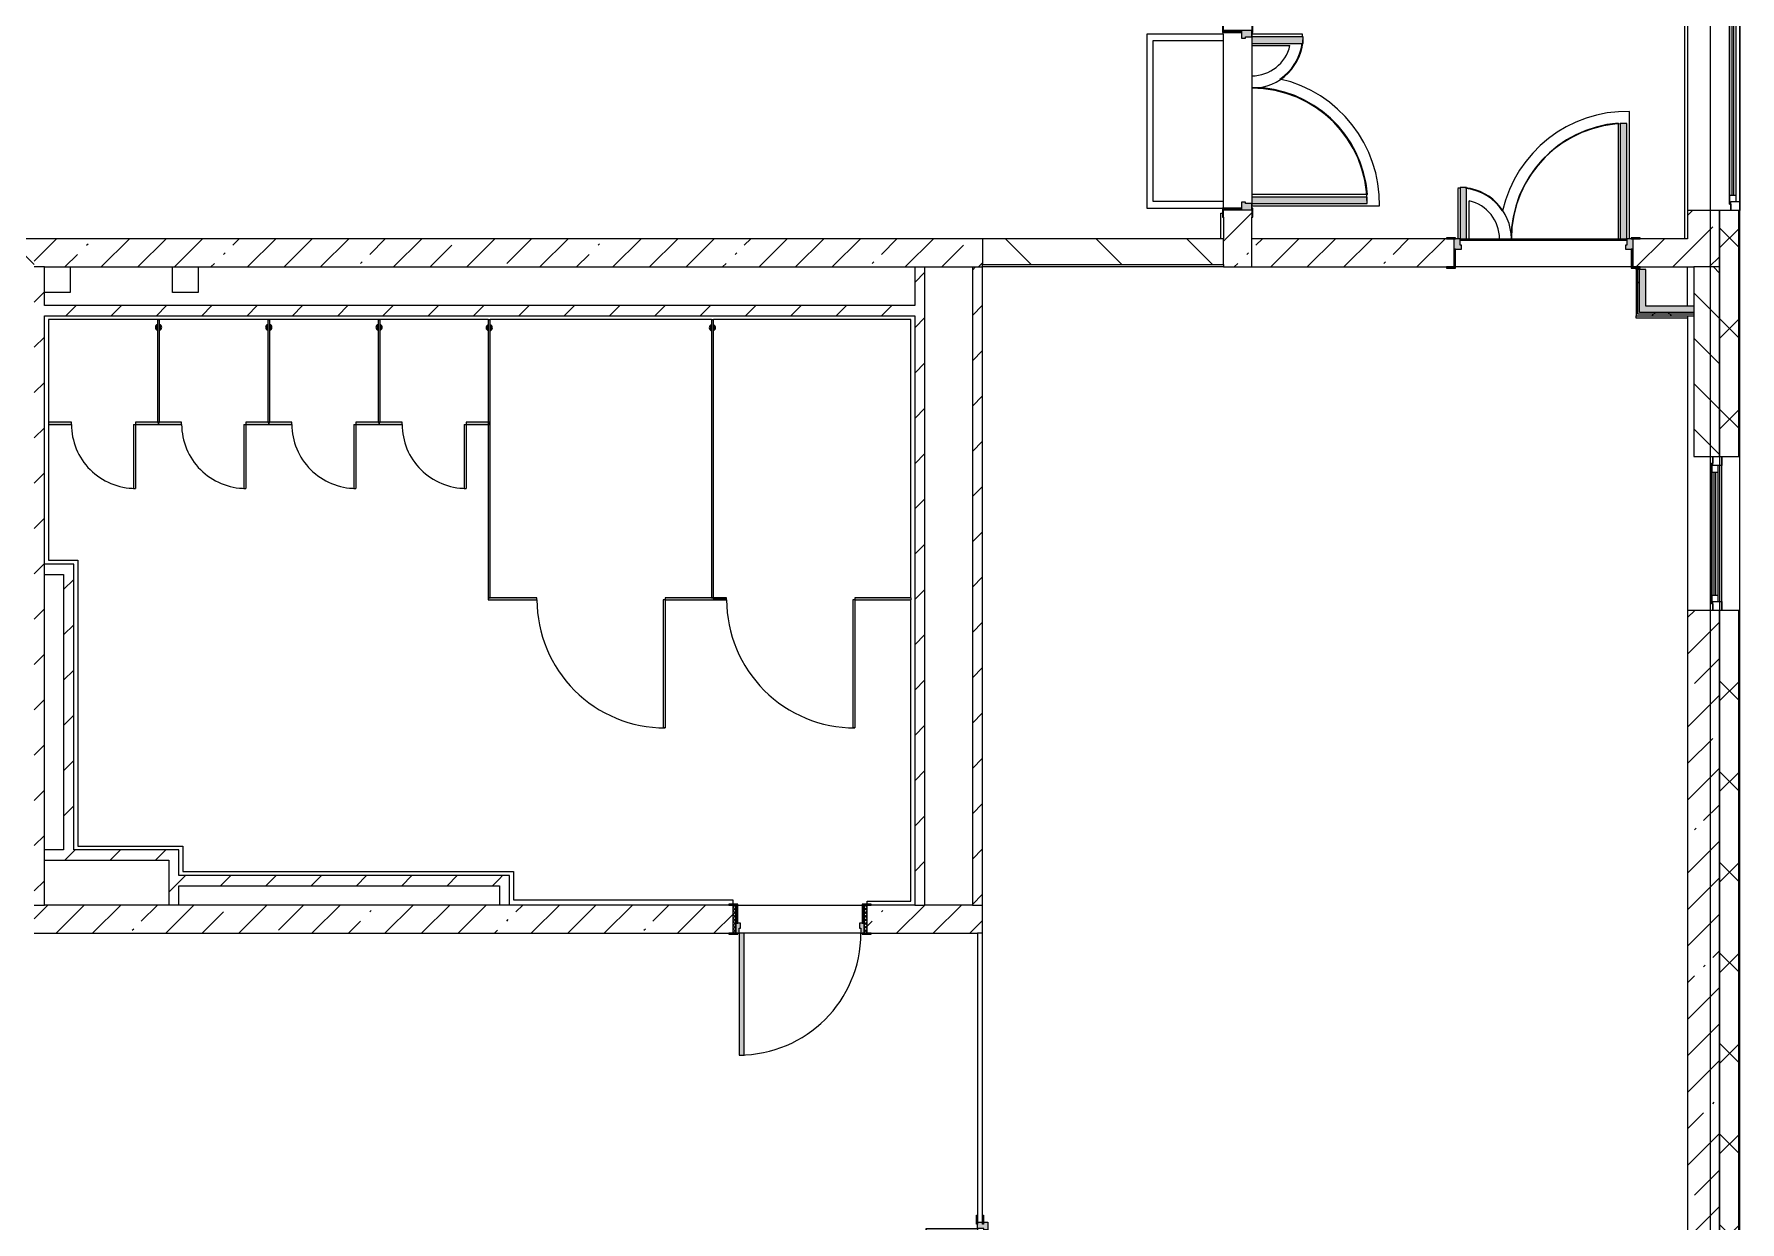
# Model space of a CAD drawing. Header units: millimetres. Extents: x 2623 to 216772, y -8553 to 29000.
# Drawn here: x 201692 to 215000, y 2927 to 12198 of the extents above; entities that cross this region are included whole.
import ezdxf

# ---------------------------------------------------------------- set-up
doc = ezdxf.new("R2010")
doc.units = ezdxf.units.MM
doc.linetypes.add('Осевая', pattern=[3175, 635, -476.25, 1587.5, -476.25])
for name, color, linetype, lineweight, true_color in [('A-DOOR-3', 7, 'Continuous', 5, 0xaaaaaa), ('A-DOOR-4', 7, 'Continuous', 5, 0xe2e2e2), ('A-DOOR-FRAM-3', 7, 'Continuous', 5, 0xe2e2e2), ('A-DOOR-FRAM-4', 7, 'Continuous', 5, 0xaaaaaa), ('A-FLOR-3', 7, 'Continuous', 5, 0xaaaaaa), ('A-GENM-4', 7, 'Continuous', 5, 0xe2ddcd), ('I-WALL-2', 7, 'Continuous', 9, 0xe7e7e7)]:
    doc.layers.add(name, color=color, linetype=linetype, lineweight=lineweight, true_color=true_color)
for name, color, linetype, lineweight in [('A-DOOR-7', 7, 'Continuous', 5), ('A-GENM-1', 7, 'Continuous', 5), ('A-GLAZ-1', 7, 'Continuous', 5), ('A-WALL', 7, 'Continuous', 9), ('A-WALL-3', 7, 'Continuous', 5), ('I-WALL-4', 7, 'Continuous', 5), ('Оси', 7, 'Continuous', 9), ('Оси-2', 7, 'Осевая', 9)]:
    doc.layers.add(name, color=color, linetype=linetype, lineweight=lineweight)
pattern_1 = [(45, (89762.2, 0), (-176.7767, 176.7767), [])]
pattern_2 = [(45, (89762.2, 0), (-285.1231, 285.1231), []), (45, (90047.3, 0), (-285.1231, 285.1231), [504.031, -100.806, 16.764, -84.042])]
pattern_3 = [(45, (89762.2, 0), (-530.33, 530.33), []), (135, (89762.2, 0), (-530.33, -530.33), [])]

# ---------------------------------------------------------------- blocks, each defined once
blk = doc.blocks.new('120_Окно_СКБ_1Ст - 120_Окно_СКБ_1Ст 1200х2500_h_ с форточкой 3-24161067-3_1_2_птичка')
at = {"layer": 'A-GLAZ-1'}
for p, q in [((-600, -127), (-600, -57)), ((-600, -57), (-530, -57)), ((600, -57), (-600, -57)), ((-530, -127), (-600, -127)), ((-600, -127), (-550, -127)), ((-530, -127), (-550, -127)), ((-550, -127), (-550, -137)), ((-530, -57), (-530, -127)), ((530, -87), (-530, -87)), ((-530, -87), (-530, -127)), ((-480, -137), (-480, -87)), ((-480, -107), (480, -107)), ((480, -117), (-480, -117)), ((480, -137), (480, -87)), ((530, -127), (530, -57)), ((530, -57), (600, -57)), ((530, -127), (530, -87)), ((600, -127), (530, -127)), ((550, -127), (530, -127)), ((550, -127), (600, -127)), ((550, -137), (550, -127)), ((600, -57), (600, -127)), ((-550, -137), (550, -137)), ((550, -137), (-550, -137))]:
    blk.add_line(p, q, dxfattribs=at)
blk = doc.blocks.new('110_Дверь_СКБ_2Ст - Д-5_п_ Из игровой в коридор-32679362-3_1_2_птичка')
at = {"layer": 'A-DOOR-4'}
for points in [[(612.5, 110), (662.5, 110), (662.5, 1010), (612.5, 1010), (612.5, 152.6)], [(-637.5, 110), (-587.5, 110), (-587.5, 510), (-637.5, 510)], [(712.5, -110), (712.5, 30), (697.5, 30), (697.5, -110)]]:
    blk.add_hatch(color=256, dxfattribs=at).paths.add_polyline_path(points)
h = blk.add_hatch(color=256, dxfattribs=at)
h.paths.add_polyline_path([(652.5, 30), (712.5, 30), (712.5, 110), (662.5, 110), (662.5, 60), (652.5, 60)])
h.paths.add_polyline_path([(-687.5, 30), (-627.5, 30), (-627.5, 60), (-637.5, 60), (-637.5, 110), (-687.5, 110)])
at = {"layer": 'A-DOOR-FRAM-3'}
for points in [[(-672.5, 110), (-672.5, 118), (-742.5, 118), (-742.5, 110)], [(-672.5, -110), (-672.5, 30), (-687.5, 30), (-687.5, -110)], [(767.5, 110), (767.5, 118), (697.5, 118), (697.5, 110), (761.2, 110)], [(-672.5, -118), (-672.5, -110), (-742.5, -110), (-742.5, -118)], [(767.5, -118), (767.5, -110), (697.5, -110), (697.5, -118), (761.2, -118)]]:
    blk.add_hatch(color=256, dxfattribs=at).paths.add_polyline_path(points)
at = {"layer": 'A-DOOR-3'}
for p, q in [((662.5, 1010), (612.5, 1010)), ((612.5, 1010), (612.5, 110)), ((662.5, 110), (662.5, 1010)), ((-637.5, 510), (-637.5, 110)), ((-587.5, 510), (-637.5, 510)), ((-587.5, 110), (-587.5, 510)), ((-637.5, 110), (-587.5, 110)), ((612.5, 110), (662.5, 110))]:
    blk.add_line(p, q, dxfattribs=at)
for centre, radius, start, end in [((662.5, 110), 900, 90, 180), ((-637.5, 110), 400, 360, 90)]:
    blk.add_arc(centre, radius, start, end, dxfattribs=at)
at = {"layer": 'A-DOOR-FRAM-4'}
for p, q in [((-672.5, 118), (-742.5, 118)), ((-742.5, 118), (-742.5, 110)), ((-742.5, 110), (-672.5, 110)), ((-637.5, 110), (-687.5, 110)), ((-687.5, 110), (-687.5, 30)), ((-687.5, 30), (-627.5, 30)), ((-672.5, 30), (-687.5, 30)), ((-687.5, 30), (-687.5, -110)), ((-672.5, 110), (-672.5, 118)), ((-672.5, -110), (-672.5, 30)), ((-637.5, 60), (-637.5, 110)), ((-627.5, 60), (-637.5, 60)), ((-627.5, 30), (-627.5, 60)), ((662.5, 60), (652.5, 60)), ((652.5, 60), (652.5, 30)), ((652.5, 30), (712.5, 30)), ((662.5, 110), (662.5, 60)), ((712.5, 110), (662.5, 110)), ((767.5, 118), (697.5, 118)), ((697.5, 118), (697.5, 110)), ((697.5, 110), (767.5, 110)), ((712.5, 30), (697.5, 30)), ((697.5, 30), (697.5, -110)), ((712.5, 30), (712.5, 110)), ((712.5, -110), (712.5, 30)), ((767.5, 110), (767.5, 118)), ((-672.5, -110), (-742.5, -110)), ((-742.5, -110), (-742.5, -118)), ((-742.5, -118), (-672.5, -118)), ((-687.5, -110), (-672.5, -110)), ((-672.5, -118), (-672.5, -110)), ((697.5, -110), (712.5, -110)), ((767.5, -110), (697.5, -110)), ((697.5, -110), (697.5, -118)), ((697.5, -118), (767.5, -118)), ((767.5, -118), (767.5, -110))]:
    blk.add_line(p, q, dxfattribs=at)
blk = doc.blocks.new('110_Дверь_СКБ_2Ст - Д-1_л_Лестничная клетка EIS60 2-32142534-3_1_2_птичка')
at = {"layer": 'A-DOOR-4'}
for points in [[(612, 110), (662, 110), (662, 1010), (612, 1010), (612, 603)], [(-588, 110), (-588, 510), (-638, 510), (-638, 110)], [(712, -110), (712, 30), (698, 25), (698, -110)]]:
    blk.add_hatch(color=256, dxfattribs=at).paths.add_polyline_path(points)
h = blk.add_hatch(color=256, dxfattribs=at)
h.paths.add_polyline_path([(652, 30), (712, 30), (712, 110), (662, 110), (662, 60), (652, 60)])
h.paths.add_polyline_path([(-688, 30), (-628, 30), (-628, 60), (-638, 60), (-638, 110), (-688, 110)])
at = {"layer": 'A-DOOR-FRAM-3'}
for points in [[(-672, 110), (-672, 118), (-742, 118), (-742, 110)], [(-672, -110), (-672, 30), (-688, 25), (-688, -110)], [(768, 110), (768, 118), (698, 118), (698, 110)], [(-672, -118), (-672, -110), (-742, -110), (-742, -118)], [(768, -118), (768, -110), (698, -110), (698, -118)]]:
    blk.add_hatch(color=256, dxfattribs=at).paths.add_polyline_path(points)
at = {"layer": 'A-DOOR-3'}
for p, q in [((662, 1010), (612, 1010)), ((612, 1010), (612, 110)), ((662, 110), (662, 1010)), ((-638, 510), (-638, 110)), ((-588, 510), (-638, 510)), ((-588, 110), (-588, 510)), ((-638, 110), (-588, 110)), ((612, 110), (662, 110))]:
    blk.add_line(p, q, dxfattribs=at)
for centre, radius, start, end in [((662, 110), 900, 90, 180), ((-638, 110), 400, 360, 90)]:
    blk.add_arc(centre, radius, start, end, dxfattribs=at)
at = {"layer": 'A-DOOR-FRAM-4'}
for p, q in [((-672, 118), (-742, 118)), ((-742, 118), (-742, 110)), ((-742, 110), (-672, 110)), ((-638, 110), (-688, 110)), ((-688, 110), (-688, 30)), ((-688, 30), (-628, 30)), ((-672, 30), (-688, 30)), ((-688, 30), (-688, -110)), ((-672, 110), (-672, 118)), ((-672, -110), (-672, 30)), ((-638, 60), (-638, 110)), ((-628, 60), (-638, 60)), ((-628, 30), (-628, 60)), ((662, 60), (652, 60)), ((652, 60), (652, 30)), ((652, 30), (712, 30)), ((662, 110), (662, 60)), ((712, 110), (662, 110)), ((768, 118), (698, 118)), ((698, 118), (698, 110)), ((698, 110), (768, 110)), ((712, 30), (698, 30)), ((698, 30), (698, -110)), ((712, 30), (712, 110)), ((712, -110), (712, 30)), ((768, 110), (768, 118)), ((-672, -110), (-742, -110)), ((-742, -110), (-742, -118)), ((-742, -118), (-672, -118)), ((-688, -110), (-672, -110)), ((-672, -118), (-672, -110)), ((698, -110), (712, -110)), ((768, -110), (698, -110)), ((698, -110), (698, -118)), ((698, -118), (768, -118)), ((768, -118), (768, -110))]:
    blk.add_line(p, q, dxfattribs=at)
blk = doc.blocks.new('110_Дверь_СКБ_1Ст_Внутренняя1 - Д-7а_л__950x2100h_Туалет-V122-3_1_2_птичка')
at = {"layer": 'A-DOOR-3'}
h = blk.add_hatch(dxfattribs=at)
h.set_pattern_fill('FP_128', color=256, style=0, pattern_type=2)
h.set_pattern_definition([(135, (1776.41, 174.685), (-14.14214, -14.14214), []), (225, (1776.41, 174.685), (14.14214, -14.14214), [])])
h.paths.add_polyline_path([(537.5, 110), (512.5, 110), (512.5, -110), (537.5, -110)])
at = {"layer": 'A-DOOR-4'}
h = blk.add_hatch(color=256, dxfattribs=at)
h.paths.add_polyline_path([(-487.5, 110), (-487.5, 30), (-452.5, 30), (-452.5, 70), (-462.5, 70), (-462.5, 110), (-476.9, 110)])
h.paths.add_polyline_path([(512.5, 110), (487.5, 110), (487.5, 70), (477.5, 70), (477.5, 30), (512.5, 30)])
at = {"layer": 'A-DOOR-FRAM-3'}
for points in [[(447.5, 1060), (447.5, 110), (487.5, 110), (487.5, 1060)], [(-472.5, 118), (-542.5, 118), (-542.5, 110), (-472.5, 110)], [(-476.9, 30), (-487.5, 30), (-487.5, -110), (-472.5, -110), (-472.5, 30)], [(567.5, 118), (497.5, 118), (497.5, 110), (567.5, 110)], [(512.5, 30), (497.5, 30), (497.5, -110), (512.5, -110)], [(-472.5, -110), (-542.5, -110), (-542.5, -118), (-472.5, -118)], [(567.5, -110), (497.5, -110), (497.5, -118), (567.5, -118)]]:
    blk.add_hatch(color=256, dxfattribs=at).paths.add_polyline_path(points)
at = {"layer": 'A-DOOR-FRAM-4'}
h = blk.add_hatch(dxfattribs=at)
h.set_pattern_fill('FP_129', color=256, style=0, pattern_type=2)
h.set_pattern_definition([(45, (-346.384, 174.685), (-14.1421, 14.1421), []), (135, (-346.384, 174.685), (-14.1421, -14.1421), [])])
h.paths.add_polyline_path([(-487.5, 110), (-512.5, 110), (-512.5, -110), (-487.5, -110)])
at = {"layer": 'A-DOOR-3'}
for p, q in [((487.5, 1060), (447.5, 1060)), ((447.5, 1060), (447.5, 110)), ((487.5, 110), (487.5, 1060)), ((447.5, 110), (487.5, 110))]:
    blk.add_line(p, q, dxfattribs=at)
blk.add_arc((487.5, 110), 950, 90, 180, dxfattribs=at)
at = {"layer": 'A-DOOR-FRAM-4'}
for p, q in [((-472.5, 118), (-542.5, 118)), ((-542.5, 118), (-542.5, 110)), ((-542.5, 110), (-472.5, 110)), ((-487.5, 110), (-512.5, 110)), ((-512.5, 110), (-512.5, -110)), ((-462.5, 110), (-487.5, 110)), ((-487.5, 110), (-487.5, 30)), ((-487.5, -110), (-487.5, 110)), ((-472.5, 110), (-487.5, 110)), ((-487.5, 110), (-487.5, 109)), ((-487.5, 109), (-472.5, 109)), ((-487.5, 30), (-452.5, 30)), ((-472.5, 30), (-487.5, 30)), ((-487.5, 30), (-487.5, -110)), ((-472.5, 110), (-472.5, 118)), ((-472.5, 109), (-472.5, 110)), ((-472.5, -110), (-472.5, 30)), ((-462.5, 70), (-462.5, 110)), ((-452.5, 70), (-462.5, 70)), ((-452.5, 30), (-452.5, 70)), ((487.5, 70), (477.5, 70)), ((477.5, 70), (477.5, 30)), ((477.5, 30), (512.5, 30)), ((487.5, 110), (487.5, 70)), ((512.5, 110), (487.5, 110)), ((567.5, 118), (497.5, 118)), ((497.5, 118), (497.5, 110)), ((512.5, 110), (497.5, 110)), ((497.5, 110), (497.5, 109)), ((497.5, 110), (567.5, 110)), ((497.5, 109), (512.5, 109)), ((512.5, 30), (497.5, 30)), ((497.5, 30), (497.5, -110)), ((512.5, 30), (512.5, 110)), ((537.5, 110), (512.5, 110)), ((512.5, 110), (512.5, -110)), ((512.5, 109), (512.5, 110)), ((512.5, -110), (512.5, 30)), ((537.5, -110), (537.5, 110)), ((567.5, 110), (567.5, 118)), ((-472.5, -110), (-542.5, -110)), ((-542.5, -110), (-542.5, -118)), ((-542.5, -118), (-472.5, -118)), ((-512.5, -110), (-487.5, -110)), ((-487.5, -110), (-472.5, -110)), ((-472.5, -118), (-472.5, -110)), ((497.5, -110), (512.5, -110)), ((567.5, -110), (497.5, -110)), ((497.5, -110), (497.5, -118)), ((497.5, -118), (567.5, -118)), ((512.5, -110), (537.5, -110)), ((567.5, -118), (567.5, -110))]:
    blk.add_line(p, q, dxfattribs=at)
blk = doc.blocks.new('120_Окно_СКБ_2Ст_Фрамуга сверху - 120_Окно_СКБ_2Ст_2300х2500_h_ ДОО 2-24160916-3_1_2_птичка')
at = {"layer": 'A-GLAZ-1'}
for p, q in [((-1150, 13), (-1150, 83)), ((-1150, 83), (-1080, 83)), ((1150, 83), (-1150, 83)), ((-1080, 13), (-1150, 13)), ((-1150, 13), (-540, 13)), ((-1080, 83), (-1080, 13)), ((-1080, 83), (1080, 83)), ((-590, 53), (-1080, 53)), ((-590, 43), (-1080, 43)), ((-1080, 13), (-540, 13)), ((-590, 13), (-590, 83)), ((-590, 83), (-520, 83)), ((-520, 13), (-590, 13)), ((-520, 13), (-540, 13)), ((-540, 13), (-540, 3)), ((-540, 3), (1100, 3)), ((1100, 3), (-540, 3)), ((-520, 83), (-520, 13)), ((1080, 53), (-520, 53)), ((-520, 53), (-520, 13)), ((-470, 3), (-470, 53)), ((-470, 33), (1030, 33)), ((1030, 23), (-470, 23)), ((1030, 3), (1030, 53)), ((1080, 13), (1080, 83)), ((1080, 83), (1150, 83)), ((1080, 13), (1080, 53)), ((1150, 13), (1080, 13)), ((1100, 13), (1080, 13)), ((1100, 13), (1150, 13)), ((1100, 3), (1100, 13)), ((1150, 83), (1150, 13))]:
    blk.add_line(p, q, dxfattribs=at)
blk = doc.blocks.new('131_Сантехническая перегородка_Дверь 5 - СД-1-V235-3_1_2_птичка')
at = {"layer": 'A-GENM-4'}
for points in [[(70, 8), (70, -8), (250, -8), (250, 8)], [(750, 8), (750, -8), (930, -8), (930, 8)]]:
    blk.add_hatch(color=256, dxfattribs=at).paths.add_polyline_path(points)
at = {"layer": 'A-DOOR-7'}
for p, q in [((266, 508), (250, 508)), ((250, 8), (250, 508)), ((266, 8), (266, 508)), ((266, 8), (250, 8))]:
    blk.add_line(p, q, dxfattribs=at)
blk.add_arc((250, 8), 500, 360, 90, dxfattribs=at)
at = {"layer": 'A-GENM-1'}
for p, q in [((250, 8), (70, 8)), ((70, 8), (70, -8)), ((250, -8), (250, 8)), ((930, 8), (750, 8)), ((750, 8), (750, -8)), ((930, -8), (930, 8)), ((70, -8), (250, -8)), ((750, -8), (930, -8))]:
    blk.add_line(p, q, dxfattribs=at)
blk = doc.blocks.new('131_Сантехническая перегородка 6 - СП-1-V233-3_1_2_птичка')
at = {"layer": 'A-GENM-4'}
blk.add_hatch(color=256, dxfattribs=at).paths.add_polyline_path([(800, 8), (0, 8), (0, -8), (800, -8)])
at = {"layer": 'A-GENM-1'}
for p, q in [((800, 8), (0, 8)), ((0, 8), (0, -8)), ((800, -8), (800, 8)), ((0, -8), (800, -8))]:
    blk.add_line(p, q, dxfattribs=at)
at = {"layer": 'A-GENM-1', "flags": 128}
for points in [[(71, 8), (71, 9), (71, 9), (70, 9), (70, 10), (70, 10), (69, 11), (69, 11), (68, 12), (68, 12), (67, 12), (67, 13), (66, 13), (66, 13), (65, 14), (65, 14), (64, 14), (64, 14), (63, 14), (62, 15), (62, 15), (61, 15), (61, 15), (60, 15), (59, 15), (59, 15), (58, 15), (58, 15), (57, 15), (56, 15), (56, 15), (55, 15), (55, 15), (54, 14), (54, 14), (53, 14), (52, 14), (52, 13), (51, 13), (51, 13), (50, 13), (50, 12), (49, 12), (49, 11), (48, 11), (48, 11), (48, 10), (47, 10), (47, 9), (46, 9), (46, 8), (46, 8)], [(46, -8), (46, -9), (47, -9), (47, -9), (47, -10), (48, -10), (48, -11), (49, -11), (49, -12), (50, -12), (50, -12), (51, -13), (51, -13), (52, -13), (52, -14), (53, -14), (53, -14), (54, -14), (54, -14), (55, -15), (56, -15), (56, -15), (57, -15), (57, -15), (58, -15), (59, -15), (59, -15), (60, -15), (60, -15), (61, -15), (62, -15), (62, -15), (63, -15), (63, -14), (64, -14), (64, -14), (65, -14), (66, -13), (66, -13), (67, -13), (67, -13), (68, -12), (68, -12), (69, -11), (69, -11), (69, -11), (70, -10), (70, -10), (71, -9), (71, -9), (71, -8), (71, -8)]]:
    blk.add_lwpolyline(points, dxfattribs=at)
at = {"layer": 'A-GENM-1'}
for radius, start, end in [(24.6, 19.9113, 160.0887), (17.6, 45, 135), (17.6, 45, 135), (15.1, 45, 135), (24.6, 199.9113, 340.0887), (17.6, 225, 315), (17.6, 225, 315), (15.1, 225, 315)]:
    blk.add_arc((59, 0), radius, start, end, dxfattribs=at)
blk = doc.blocks.new('131_Сантехническая перегородка 7 - СП-1-V232-3_1_2_птичка')
at = {"layer": 'A-GENM-4'}
blk.add_hatch(color=256, dxfattribs=at).paths.add_polyline_path([(2166, 8), (-4, 8), (-4, -8), (2166, -8)])
at = {"layer": 'A-GENM-1'}
for p, q in [((2166, 8), (-4, 8)), ((-4, 8), (-4, -8)), ((2166, -8), (2166, 8)), ((-4, -8), (2166, -8))]:
    blk.add_line(p, q, dxfattribs=at)
at = {"layer": 'A-GENM-1', "flags": 128}
for points in [[(71, 8), (71, 9), (71, 9), (70, 9), (70, 10), (70, 10), (69, 11), (69, 11), (68, 12), (68, 12), (67, 12), (67, 13), (66, 13), (66, 13), (65, 14), (65, 14), (64, 14), (64, 14), (63, 14), (62, 15), (62, 15), (61, 15), (61, 15), (60, 15), (59, 15), (59, 15), (58, 15), (58, 15), (57, 15), (56, 15), (56, 15), (55, 15), (55, 15), (54, 14), (54, 14), (53, 14), (52, 14), (52, 13), (51, 13), (51, 13), (50, 13), (50, 12), (49, 12), (49, 11), (48, 11), (48, 11), (48, 10), (47, 10), (47, 9), (46, 9), (46, 8), (46, 8)], [(46, -8), (46, -9), (47, -9), (47, -9), (47, -10), (48, -10), (48, -11), (49, -11), (49, -12), (50, -12), (50, -12), (51, -13), (51, -13), (52, -13), (52, -14), (53, -14), (53, -14), (54, -14), (54, -14), (55, -15), (56, -15), (56, -15), (57, -15), (57, -15), (58, -15), (59, -15), (59, -15), (60, -15), (60, -15), (61, -15), (62, -15), (62, -15), (63, -15), (63, -14), (64, -14), (64, -14), (65, -14), (66, -13), (66, -13), (67, -13), (67, -13), (68, -12), (68, -12), (69, -11), (69, -11), (69, -11), (70, -10), (70, -10), (71, -9), (71, -9), (71, -8), (71, -8)]]:
    blk.add_lwpolyline(points, dxfattribs=at)
at = {"layer": 'A-GENM-1'}
for radius, start, end in [(24.6, 19.9113, 160.0887), (17.6, 45, 135), (17.6, 45, 135), (15.1, 45, 135), (24.6, 199.9113, 340.0887), (17.6, 225, 315), (17.6, 225, 315), (15.1, 225, 315)]:
    blk.add_arc((59, 0), radius, start, end, dxfattribs=at)
blk = doc.blocks.new('131_Сантехническая перегородка_Дверь МГН - СД-1-V234-3_1_2_птичка')
at = {"layer": 'A-GENM-4'}
for points in [[(-370, 8), (-370, -8), (10, -8), (10, 8)], [(1010, 8), (1010, -8), (1390, -8), (1390, 8), (1256, 8)]]:
    blk.add_hatch(color=256, dxfattribs=at).paths.add_polyline_path(points)
at = {"layer": 'A-DOOR-7'}
for p, q in [((10, 1008), (26, 1008)), ((10, 8), (10, 1008)), ((26, 8), (26, 1008)), ((10, 8), (26, 8))]:
    blk.add_line(p, q, dxfattribs=at)
blk.add_arc((10, 8), 1000, 360, 90, dxfattribs=at)
at = {"layer": 'A-GENM-1'}
for p, q in [((10, 8), (-370, 8)), ((-370, 8), (-370, -8)), ((10, -8), (10, 8)), ((1390, 8), (1010, 8)), ((1010, 8), (1010, -8)), ((1390, -8), (1390, 8)), ((-370, -8), (10, -8)), ((1010, -8), (1390, -8))]:
    blk.add_line(p, q, dxfattribs=at)
blk = doc.blocks.new('131_Сантехническая перегородка_Дверь МГН 2 - СД-1-V236-3_1_2_птичка')
at = {"layer": 'A-GENM-4'}
for points in [[(-430, 8), (-430, -8), (10, -8), (10, 8)], [(1010, 8), (1010, -8), (1110, -8), (1110, 8)]]:
    blk.add_hatch(color=256, dxfattribs=at).paths.add_polyline_path(points)
at = {"layer": 'A-DOOR-7'}
for p, q in [((10, 1008), (26, 1008)), ((10, 8), (10, 1008)), ((26, 8), (26, 1008)), ((10, 8), (26, 8))]:
    blk.add_line(p, q, dxfattribs=at)
blk.add_arc((10, 8), 1000, 360, 90, dxfattribs=at)
at = {"layer": 'A-GENM-1'}
for p, q in [((10, 8), (-430, 8)), ((-430, 8), (-430, -8)), ((10, -8), (10, 8)), ((1110, 8), (1010, 8)), ((1010, 8), (1010, -8)), ((1110, -8), (1110, 8)), ((-430, -8), (10, -8)), ((1010, -8), (1110, -8))]:
    blk.add_line(p, q, dxfattribs=at)
blk = doc.blocks.new('110_Дверь_СКБ_2Ст - Д-5_п__в составе перегородки _не входит в спец__-32680317-3_1_2_птичка')
at = {"layer": 'A-DOOR-4'}
h = blk.add_hatch(color=256, dxfattribs=at)
h.paths.add_polyline_path([(712, -20), (712, 60), (652, 60), (652, 30), (662, 30), (662, -20)])
h.paths.add_polyline_path([(-628, 60), (-688, 60), (-688, -20), (-638, -20), (-638, 30), (-628, 30)])
for points in [[(-588, -420), (-588, -20), (-638, -20), (-638, -420)], [(662, -920), (662, -20), (612, -20), (612, -920)]]:
    blk.add_hatch(color=256, dxfattribs=at).paths.add_polyline_path(points)
at = {"layer": 'A-DOOR-FRAM-3'}
for points in [[(-673, 28), (-743, 28), (-743, 20), (-673, 20)], [(767, 28), (697, 28), (697, 20), (767, 20)], [(-673, -20), (-743, -20), (-743, -28), (-673, -28)], [(767, -20), (697, -20), (697, -28), (767, -28)]]:
    blk.add_hatch(color=256, dxfattribs=at).paths.add_polyline_path(points)
at = {"layer": 'A-DOOR-3'}
for p, q in [((-638, -20), (-588, -20)), ((-638, -420), (-638, -20)), ((-588, -20), (-588, -420)), ((612, -20), (662, -20)), ((612, -920), (612, -20)), ((662, -20), (662, -920)), ((-588, -420), (-638, -420)), ((662, -920), (612, -920))]:
    blk.add_line(p, q, dxfattribs=at)
for centre, radius, start, end in [((-638, -20), 400, 270, 0), ((662, -20), 900, 180, 270)]:
    blk.add_arc(centre, radius, start, end, dxfattribs=at)
at = {"layer": 'A-DOOR-FRAM-4'}
for p, q in [((-743, 28), (-673, 28)), ((-743, 20), (-743, 28)), ((-673, 20), (-743, 20)), ((-688, 60), (-628, 60)), ((-688, -20), (-688, 60)), ((-688, 20), (-673, 20)), ((-688, 19), (-688, 20)), ((-673, 19), (-688, 19)), ((-673, 28), (-673, 20)), ((-673, 20), (-673, 19)), ((-638, 30), (-638, -20)), ((-628, 30), (-638, 30)), ((-628, 60), (-628, 30)), ((652, 60), (712, 60)), ((652, 30), (652, 60)), ((662, 30), (652, 30)), ((662, -20), (662, 30)), ((697, 20), (697, 28)), ((697, 28), (767, 28)), ((697, 19), (697, 20)), ((697, 20), (712, 20)), ((767, 20), (697, 20)), ((712, 19), (697, 19)), ((712, 60), (712, -20)), ((712, 20), (712, 19)), ((767, 28), (767, 20)), ((-743, -20), (-673, -20)), ((-743, -28), (-743, -20)), ((-673, -28), (-743, -28)), ((-638, -20), (-688, -20)), ((-673, -20), (-673, -28)), ((712, -20), (662, -20)), ((697, -28), (697, -20)), ((697, -20), (767, -20)), ((767, -28), (697, -28)), ((767, -20), (767, -28))]:
    blk.add_line(p, q, dxfattribs=at)

msp = doc.modelspace()

# ---------------------------------------------------------------- hatches: boundary and pattern name
at = {"layer": 'A-WALL-3'}
h = msp.add_hatch(dxfattribs=at)
h.set_pattern_fill('FP_105', color=256, style=0, pattern_type=2)
h.set_pattern_definition([(45, (89762.2, 0), (-353.5534, 353.5534), []), (135, (89762.2, 0), (-353.5534, -353.5534), [])])
h.paths.add_polyline_path([(214842.2, -250), (214992.2, -250), (214992.2, 7700), (214842.2, 7700), (214842.2, -100)])
h.paths.add_polyline_path([(214992.2, 8900), (214992.2, 10820), (214842.2, 10820), (214842.2, 8900)])
h.paths.add_polyline_path([(214992.2, 13120), (214992.2, 21400), (214842.2, 21400), (214842.2, 13120)])
h = msp.add_hatch(dxfattribs=at)
h.set_pattern_fill('FP_103', color=256, style=0, pattern_type=2)
h.set_pattern_definition([(135, (89762.2, 0), (-176.7767, -176.7767), [])])
h.paths.add_polyline_path([(214842.2, 8900), (214842.2, 10380), (214642.2, 10380), (214642.2, 8900)])
at = {"layer": 'I-WALL-2'}
for points in [[(214267.2, 10025), (214267.2, 10360), (214217.2, 10360), (214217.2, 10025)], [(214642.2, 10025), (214642.2, 10075), (214267.2, 10075), (214267.2, 10025)]]:
    msp.add_hatch(color=256, dxfattribs=at).paths.add_polyline_path(points)
at = {"layer": 'I-WALL-4'}
h = msp.add_hatch(dxfattribs=at)
h.set_pattern_fill('FP_101', color=256, style=0, pattern_type=2)
h.set_pattern_definition(pattern_2)
h.paths.add_polyline_path([(214592.2, 10600), (214842.2, 10600), (214842.2, 10820), (214592.2, 10820), (214592.2, 10642.6)])
h.paths.add_polyline_path([(214842.2, 13120), (214842.2, 21400), (214592.2, 21400), (214592.2, 13120)])
h = msp.add_hatch(dxfattribs=at)
h.set_pattern_fill('FP_101', color=256, style=0, pattern_type=2)
h.set_pattern_definition(pattern_2)
h.paths.add_polyline_path([(210972.2, 10380), (211192.2, 10380), (211192.2, 10825), (210972.2, 10825), (210972.2, 10400)])
h.paths.add_polyline_path([(211142.2, 12225), (211192.2, 12225), (211192.2, 13400), (210972.2, 13400), (210972.2, 12225), (211112.2, 12225)])
h.paths.add_polyline_path([(210972.2, 13900), (211192.2, 13900), (211192.2, 18600), (210972.2, 18600), (210972.2, 14691.7)])
h.paths.add_polyline_path([(211191.8, 19100), (211192.2, 19100), (211192.2, 19110), (210972.2, 19110), (210972.2, 19100)])
h = msp.add_hatch(dxfattribs=at)
h.set_pattern_fill('FP_104', color=256, style=0, pattern_type=2)
h.set_pattern_definition([(135, (89762.2, 0), (-353.5534, -353.5534), [])])
h.paths.add_polyline_path([(210021, 10400), (210972.2, 10400), (210972.2, 10600), (209092.2, 10600), (209092.2, 10400)])
h.paths.add_polyline_path([(197412.2, 10400), (197467.2, 10400), (197467.2, 10600), (197112.2, 10600), (197112.2, 10400)])
h.paths.add_polyline_path([(199766.7, 10400), (199992.2, 10400), (199992.2, 10600), (198867.2, 10600), (198867.2, 10400), (199512.2, 10400)])
h.paths.add_polyline_path([(201631.1, 10400), (201692.2, 10400), (201692.2, 10600), (200942.2, 10600), (200942.2, 10400), (200972.2, 10400)])
h = msp.add_hatch(dxfattribs=at)
h.set_pattern_fill('FP_101', color=256, style=0, pattern_type=2)
h.set_pattern_definition(pattern_2)
h.paths.add_polyline_path([(209092.2, 10380), (209092.2, 10600), (201692.2, 10600), (201692.2, 10380), (206292.1, 10380)])
h = msp.add_hatch(dxfattribs=at)
h.set_pattern_fill('FP_101', color=256, style=0, pattern_type=2)
h.set_pattern_definition(pattern_2)
h.paths.add_polyline_path([(211885.4, 10380), (212767.2, 10380), (212767.2, 10600), (211192.2, 10600), (211192.2, 10380)])
h.paths.add_polyline_path([(214842.2, 10380), (214842.2, 10600), (214167.2, 10600), (214167.2, 10380), (214682, 10380)])
h = msp.add_hatch(dxfattribs=at)
h.set_pattern_fill('FP_106', color=256, style=0, pattern_type=2)
h.set_pattern_definition(pattern_1)
h.paths.add_polyline_path([(201772.2, 5400), (201772.2, 10380), (201692.2, 10380), (201692.2, 5400)])
h = msp.add_hatch(dxfattribs=at)
h.set_pattern_fill('FP_106', color=256, style=0, pattern_type=2)
h.set_pattern_definition(pattern_1)
h.paths.add_polyline_path([(208642.2, 5400), (208642.2, 10380), (208562.2, 10380), (208562.2, 5400), (208622.7, 5400)])
h = msp.add_hatch(dxfattribs=at)
h.set_pattern_fill('FP_106', color=256, style=0, pattern_type=2)
h.set_pattern_definition(pattern_1)
h.paths.add_polyline_path([(209092.2, 5400), (209092.2, 10380), (209012.2, 10380), (209012.2, 5400), (209088.8, 5400)])
h = msp.add_hatch(dxfattribs=at)
h.set_pattern_fill('FP_184', color=256, style=0, pattern_type=2)
h.set_pattern_definition(pattern_3)
h.paths.add_polyline_path([(214204.7, 10000), (214204.7, 10360), (214192.2, 10360), (214192.2, 10000)])
h = msp.add_hatch(dxfattribs=at)
h.set_pattern_fill('FP_184', color=256, style=0, pattern_type=2)
h.set_pattern_definition(pattern_3)
h.paths.add_polyline_path([(214217.2, 10012.5), (214215.9, 10360), (214204.7, 10360), (214204.7, 10012.5)])
h = msp.add_hatch(dxfattribs=at)
h.set_pattern_fill('FP_106', color=256, style=0, pattern_type=2)
h.set_pattern_definition(pattern_1)
h.paths.add_polyline_path([(208562.2, 10000), (208562.2, 10080), (201772.2, 10080), (201772.2, 10000), (206292.1, 10000)])
h = msp.add_hatch(dxfattribs=at)
h.set_pattern_fill('FP_184', color=256, style=0, pattern_type=2)
h.set_pattern_definition(pattern_3)
h.paths.add_polyline_path([(214204.7, 10000), (214642.2, 10000), (214642.2, 10012.5), (214204.7, 10012.5)])
h = msp.add_hatch(dxfattribs=at)
h.set_pattern_fill('FP_184', color=256, style=0, pattern_type=2)
h.set_pattern_definition(pattern_3)
h.paths.add_polyline_path([(214642.2, 10012.5), (214642.2, 10025), (214217.2, 10025), (214217.2, 10012.5), (214267.2, 10012.5)])
h = msp.add_hatch(dxfattribs=at)
h.set_pattern_fill('FP_106', color=256, style=0, pattern_type=2)
h.set_pattern_definition(pattern_1)
h.paths.add_polyline_path([(202002.2, 5830), (202002.2, 7980), (201922.2, 7980), (201922.2, 5830)])
h = msp.add_hatch(dxfattribs=at)
h.set_pattern_fill('FP_101', color=256, style=0, pattern_type=2)
h.set_pattern_definition(pattern_2)
h.paths.add_polyline_path([(214842.2, -100), (214842.2, 7700), (214592.2, 7700), (214592.2, -100)])
h = msp.add_hatch(dxfattribs=at)
h.set_pattern_fill('FP_106', color=256, style=0, pattern_type=2)
h.set_pattern_definition(pattern_1)
h.paths.add_polyline_path([(201022.2, 6620), (201692.2, 6620), (201692.2, 6700), (200992.2, 6700), (200992.2, 6620)])
h.paths.add_polyline_path([(199512.2, 6620), (200042.2, 6620), (200042.2, 6700), (199512.2, 6700)])
h = msp.add_hatch(dxfattribs=at)
h.set_pattern_fill('FP_106', color=256, style=0, pattern_type=2)
h.set_pattern_definition(pattern_1)
h.paths.add_polyline_path([(202742.2, 5750), (202742.2, 5830), (201772.2, 5830), (201772.2, 5750), (202563.3, 5750)])
h = msp.add_hatch(dxfattribs=at)
h.set_pattern_fill('FP_106', color=256, style=0, pattern_type=2)
h.set_pattern_definition(pattern_1)
h.paths.add_polyline_path([(202742.2, 5400), (202822.2, 5400), (202822.2, 5830), (202742.2, 5830), (202742.2, 5750)])
h = msp.add_hatch(dxfattribs=at)
h.set_pattern_fill('FP_106', color=256, style=0, pattern_type=2)
h.set_pattern_definition(pattern_1)
h.paths.add_polyline_path([(205322.2, 5550), (205322.2, 5630), (202822.2, 5630), (202822.2, 5550)])
h = msp.add_hatch(dxfattribs=at)
h.set_pattern_fill('FP_106', color=256, style=0, pattern_type=2)
h.set_pattern_definition(pattern_1)
h.paths.add_polyline_path([(205402.2, 5400), (205402.2, 5630), (205322.2, 5630), (205322.2, 5400)])
h = msp.add_hatch(dxfattribs=at)
h.set_pattern_fill('FP_101', color=256, style=0, pattern_type=2)
h.set_pattern_definition(pattern_2)
h.paths.add_polyline_path([(208192.2, 5180), (209092.2, 5180), (209088.8, 5400), (208192.2, 5400)])
h.paths.add_polyline_path([(201692.2, 5180), (207142.2, 5180), (207142.2, 5400), (201692.2, 5400)])

# ---------------------------------------------------------------- linework, layer by layer
at = {"layer": 'A-FLOR-3'}
for p, q in [((214571.2, 10600), (214571.2, 13450)), ((210372.2, 12197.6), (210372.2, 10840)), ((210972.2, 12197.6), (210372.2, 12197.6)), ((210422.2, 10890), (210422.2, 12147.6)), ((210422.2, 12147.6), (210972.2, 12147.6)), ((210972.2, 12147.6), (210972.2, 12197.6)), ((211586.9, 12197.6), (211192.5, 12197.6)), ((211192.5, 12197.6), (211192.5, 12175)), ((211192.5, 12125), (211192.5, 12107.6)), ((211192.5, 12107.6), (211489.6, 12107.6)), ((211192.5, 11871.4), (211192.5, 11781.4)), ((214140, 10600), (214140, 11594.3)), ((214050, 11501.8), (214050, 10599.5)), ((212094.8, 10946.4), (211192.5, 10946.4)), ((211192.5, 10946.4), (211192.5, 10925)), ((212798.9, 10993.9), (212798.9, 10600)), ((210372.2, 10840), (210964.2, 10840)), ((210972.2, 10890), (210422.2, 10890)), ((210951.2, 10800), (210964.2, 10800)), ((210951.2, 10600), (210951.2, 10800)), ((210972.2, 10840), (210972.2, 10890)), ((211192.5, 10875), (211192.5, 10856.4)), ((211192.5, 10856.4), (212187.3, 10856.4)), ((212888.9, 10599.5), (212888.9, 10896.6)), ((212817.6, 10599.5), (212888.9, 10599.5)), ((212817.6, 10590), (214117.2, 10590)), ((213125, 10599.5), (213215, 10599.5)), ((214050, 10599.5), (214117.2, 10599.5)), ((201972.2, 10380), (201972.2, 10180)), ((202772.2, 10180), (202772.2, 10380)), ((202972.2, 10380), (202972.2, 10180)), ((210972.2, 10380), (209092.2, 10380)), ((214192.2, 10360), (214192.2, 10372)), ((201972.2, 10180), (201772.2, 10180)), ((202972.2, 10180), (202772.2, 10180)), ((214192.2, 9980), (214192.2, 10000)), ((205235.2, 9969), (201803.2, 9969)), ((201803.2, 9969), (201803.2, 9168)), ((206975.7, 9969), (205251.2, 9969)), ((208531.2, 9969), (206991.7, 9969)), ((208531.2, 7799), (208531.2, 9969)), ((214592.2, 9980), (214192.2, 9980)), ((201803.2, 9152), (201803.2, 8091)), ((201803.2, 8091), (202033.2, 8091)), ((202033.2, 8091), (202033.2, 5861)), ((208531.2, 5431), (208531.2, 7783)), ((202033.2, 5861), (202853.2, 5861)), ((202853.2, 5861), (202853.2, 5661)), ((202853.2, 5661), (205433.2, 5661)), ((205433.2, 5661), (205433.2, 5441)), ((205433.2, 5441), (207142.2, 5441)), ((207142.2, 5441), (207142.2, 5408)), ((208192.2, 5408), (208192.2, 5431)), ((208192.2, 5431), (208531.2, 5431))]:
    msp.add_line(p, q, dxfattribs=at)
for centre, radius, start, end in [((211192.5, 12176.4), 395, 303.54048, 352.50848), ((211192.5, 12176.4), 395, 359.78737, 3.07201), ((211192.5, 12176.4), 305, 270, 346.9573), ((211192.5, 10876.4), 995, 358.8489, 77.32946), ((211192.5, 10876.4), 905, 4.43687, 90), ((214120, 10599.5), 995, 88.8489, 167.32946), ((214120, 10599.5), 905, 94.43687, 180), ((212820, 10599.5), 395, 90.40773, 93.07201), ((212820, 10599.5), 395, 33.54048, 83.14192), ((212820, 10599.5), 305, 0, 76.9573)]:
    msp.add_arc(centre, radius, start, end, dxfattribs=at)
at = {"layer": 'A-WALL'}
for p, q in [((214842.2, 10820), (214842.2, 10600)), ((214842.2, 10600), (214842.2, 10820)), ((214992.2, 8900), (214992.2, 10820)), ((214995.2, 8900), (214995.2, 10820)), ((209092.2, 10600), (209092.2, 10400)), ((210972.2, 10400), (210972.2, 10600)), ((201772.2, 10380), (201692.2, 10380)), ((214204.7, 10012.5), (214204.7, 10360)), ((214217.2, 10025), (214217.2, 10360)), ((214842.2, 10380), (214642.2, 10380)), ((214842.2, 10380), (214842.2, 8900)), ((214842.2, 8900), (214842.2, 10380)), ((214642.2, 10012.5), (214204.7, 10012.5)), ((214642.2, 10025), (214217.2, 10025)), ((214992.2, -250), (214992.2, 7700)), ((214995.2, -253), (214995.2, 7700)), ((201692.2, 5400), (201772.2, 5400)), ((208562.2, 5400), (208642.2, 5400)), ((209012.2, 5400), (209092.2, 5400)), ((209092.2, 5180), (209052.2, 5180))]:
    msp.add_line(p, q, dxfattribs=at)
at = {"layer": 'A-WALL-3'}
for p, q in [((215000.2, 7700), (215000.2, 21558)), ((215000.2, 10820), (214842.2, 10820)), ((214842.2, 10600), (214842.2, 10380)), ((214642.2, 10380), (214642.2, 8900)), ((214642.2, 8900), (214842.2, 8900)), ((214842.2, 8900), (215000.2, 8900)), ((214842.2, 8900), (214842.2, -100)), ((215000.2, 7700), (214842.2, 7700)), ((215000.2, -258), (215000.2, 7700))]:
    msp.add_line(p, q, dxfattribs=at)
at = {"layer": 'I-WALL-4'}
for p, q in [((214592.2, 18850), (214592.2, 10600)), ((210972.2, 10890), (210972.2, 12147.6)), ((211192.2, 12125), (211192.2, 10925)), ((214842.2, 10820), (214592.2, 10820)), ((210972.2, 10770), (210972.2, 10600)), ((211192.2, 10380), (211192.2, 10770)), ((210972.2, 10600), (200972.2, 10600)), ((212712.2, 10600), (211192.2, 10600)), ((212888.9, 10600), (213125, 10600)), ((213214.2, 10600), (214050, 10600)), ((214592.2, 10600), (214222.2, 10600)), ((214842.2, 10380), (214842.2, 10600)), ((209092.2, 10400), (210972.2, 10400)), ((209092.2, 2980), (209092.2, 10400)), ((210972.2, 10400), (210972.2, 10380)), ((201772.2, 10080), (201772.2, 10380)), ((201772.2, 10380), (209092.2, 10380)), ((208562.2, 10380), (208562.2, 10080)), ((208642.2, 5400), (208642.2, 10380)), ((209012.2, 10380), (209012.2, 5400)), ((210972.2, 10380), (212712.2, 10380)), ((214152.2, 10380), (212782.2, 10380)), ((214192.2, 10360), (214192.2, 10000)), ((214267.2, 10360), (214192.2, 10360)), ((214222.2, 10380), (214642.2, 10380)), ((214267.2, 10075), (214267.2, 10360)), ((214592.2, 10075), (214592.2, 10380)), ((208562.2, 10080), (201772.2, 10080)), ((201772.2, 5400), (201772.2, 10000)), ((201772.2, 10000), (208562.2, 10000)), ((208562.2, 10000), (208562.2, 5400)), ((214192.2, 10000), (214642.2, 10000)), ((214642.2, 10075), (214267.2, 10075)), ((214592.2, 10000), (214592.2, 150)), ((214842.2, 8900), (214842.2, 7701)), ((202002.2, 8060), (201772.2, 8060)), ((202002.2, 5830), (202002.2, 8060)), ((201772.2, 7980), (201922.2, 7980)), ((201922.2, 7980), (201922.2, 5830)), ((214592.2, 7701), (214842.2, 7701)), ((214842.2, 7700), (214592.2, 7700)), ((214842.2, -100), (214842.2, 7700)), ((201922.2, 5830), (201772.2, 5830)), ((201772.2, 5750), (202742.2, 5750)), ((202822.2, 5830), (202002.2, 5830)), ((202742.2, 5750), (202742.2, 5400)), ((202822.2, 5630), (202822.2, 5830)), ((205402.2, 5630), (202822.2, 5630)), ((205402.2, 5400), (205402.2, 5630)), ((202822.2, 5550), (205322.2, 5550)), ((202822.2, 5400), (202822.2, 5550)), ((205322.2, 5550), (205322.2, 5400)), ((207112.2, 5400), (201772.2, 5400)), ((207182.2, 5400), (208152.2, 5400)), ((208562.2, 5400), (208222.2, 5400)), ((209012.2, 5400), (208642.2, 5400)), ((201692.2, 5180), (207112.2, 5180)), ((208142.2, 5180), (207232.2, 5180)), ((208222.2, 5180), (209052.2, 5180)), ((209052.2, 5180), (209052.2, 2980))]:
    msp.add_line(p, q, dxfattribs=at)
at = {"layer": 'Оси'}
for p, q in [((214772.2, 10029.8), (214772.2, 21915.1)), ((214772.2, -1906.3), (214772.2, 9979))]:
    msp.add_line(p, q, dxfattribs=at)
at = {"layer": 'Оси-2'}
msp.add_line((214772.2, 9979), (214772.2, 10029.8), dxfattribs=at)

# ---------------------------------------------------------------- block references
at = {"layer": 'A-DOOR-3'}
for name, p, rotation in [('110_Дверь_СКБ_2Ст - Д-1_л_Лестничная клетка EIS60 2-32142534-3_1_2_птичка', (211082.2, 11537.5), 269.9999999999998), ('110_Дверь_СКБ_1Ст_Внутренняя1 - Д-7а_л__950x2100h_Туалет-V122-3_1_2_птичка', (207679.7, 5290), 180), ('110_Дверь_СКБ_2Ст - Д-5_п__в составе перегородки _не входит в спец__-32680317-3_1_2_птичка', (209072.2, 2237.5), 270)]:
    msp.add_blockref(name, p, dxfattribs=dict(at, rotation=rotation))
msp.add_blockref('110_Дверь_СКБ_2Ст - Д-5_п_ Из игровой в коридор-32679362-3_1_2_птичка', (213454.7, 10490), dxfattribs=at)
at = {"layer": 'A-GENM-1'}
for name, p, rotation in [('131_Сантехническая перегородка 6 - СП-1-V233-3_1_2_птичка', (202663.2, 9968), 270.0000000000007), ('131_Сантехническая перегородка 6 - СП-1-V233-3_1_2_птичка', (203523.2, 9968), 270.0000000000007), ('131_Сантехническая перегородка 6 - СП-1-V233-3_1_2_птичка', (204383.2, 9968), 270.0000000000007), ('131_Сантехническая перегородка 7 - СП-1-V232-3_1_2_птичка', (205243.2, 9964.9), 269.9999999999999), ('131_Сантехническая перегородка 7 - СП-1-V232-3_1_2_птичка', (206983.7, 9964.9), 269.9999999999999), ('131_Сантехническая перегородка_Дверь 5 - СД-1-V235-3_1_2_птичка', (202733.2, 9160), 180), ('131_Сантехническая перегородка_Дверь 5 - СД-1-V235-3_1_2_птичка', (203593.2, 9160), 180), ('131_Сантехническая перегородка_Дверь 5 - СД-1-V235-3_1_2_птичка', (204453.2, 9160), 180), ('131_Сантехническая перегородка_Дверь 5 - СД-1-V235-3_1_2_птичка', (205313.2, 9160), 180), ('131_Сантехническая перегородка_Дверь МГН - СД-1-V234-3_1_2_птичка', (206625.2, 7791), 180), ('131_Сантехническая перегородка_Дверь МГН 2 - СД-1-V236-3_1_2_птичка', (208105.2, 7791), 180)]:
    msp.add_blockref(name, p, dxfattribs=dict(at, rotation=rotation))
at = {"layer": 'A-GLAZ-1', "rotation": 269.9999999999999}
for name, p in [('120_Окно_СКБ_2Ст_Фрамуга сверху - 120_Окно_СКБ_2Ст_2300х2500_h_ ДОО 2-24160916-3_1_2_птичка', (214917.2, 11970)), ('120_Окно_СКБ_1Ст - 120_Окно_СКБ_1Ст 1200х2500_h_ с форточкой 3-24161067-3_1_2_птичка', (214917.2, 8300))]:
    msp.add_blockref(name, p, dxfattribs=at)

doc.saveas('drawing.dxf')
